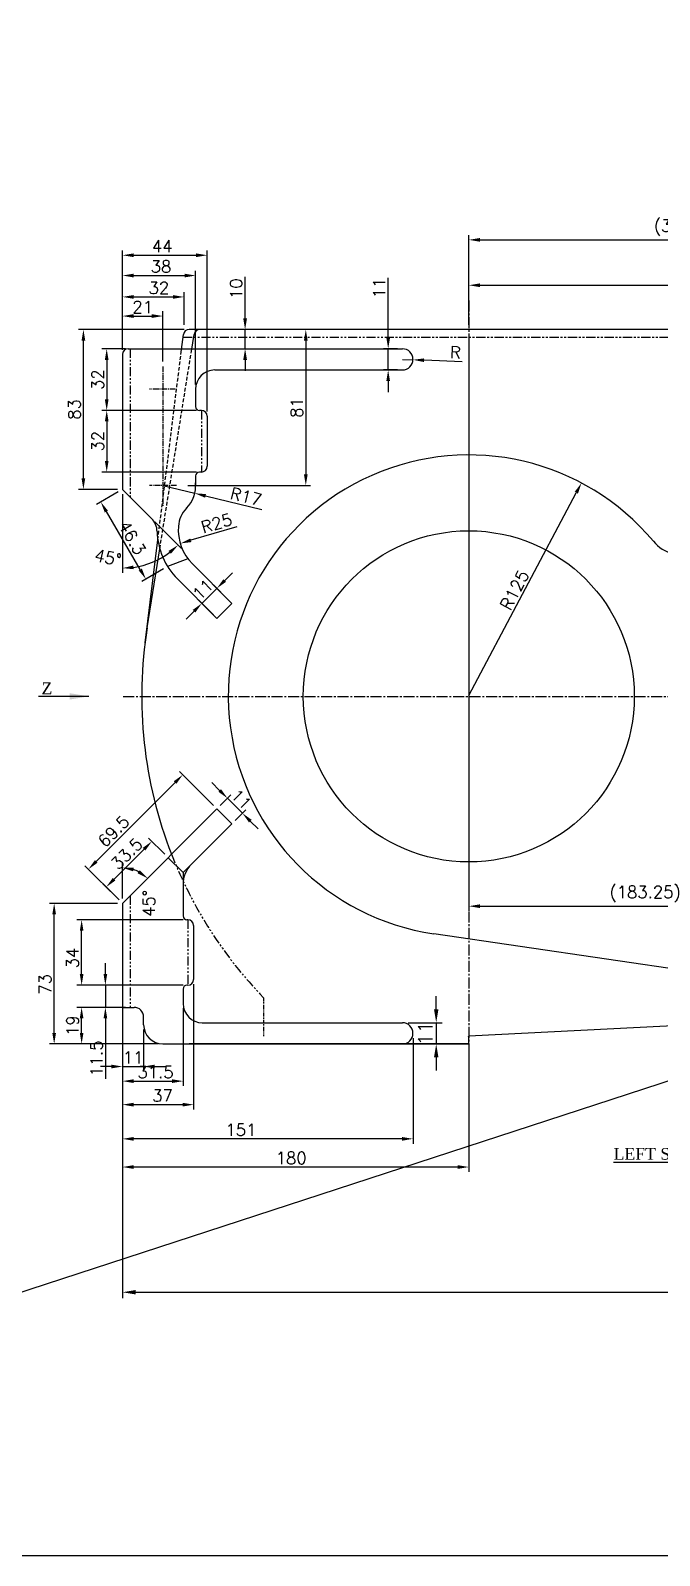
# Model space of a CAD drawing. Header units: millimetres. Extents: x -3508 to 12243, y -3609 to 4092.
# Drawn here: x 3091 to 3418, y 2347 to 3138 of the extents above; entities that cross this region are included whole.
import ezdxf

# ---------------------------------------------------------------- set-up
doc = ezdxf.new("R2010")
doc.units = ezdxf.units.MM
doc.header["$LTSCALE"] = 0.3
doc.header["$PDSIZE"] = -50
for name, pattern in [('CENTER2', [28.575, 19.05, -3.175, 3.175, -3.175]), ('HIDDEN', [9.525, 6.35, -3.175]), ('PHANTOM2', [31.75, 15.875, -3.175, 3.175, -3.175, 3.175, -3.175])]:
    doc.linetypes.add(name, pattern=pattern)
doc.layers.add('AM_5', color=3, linetype='Continuous', lineweight=25)
for name, color, linetype in [('center', 1, 'CENTER2'), ('CHAIN ...', 8, 'PHANTOM2'), ('h', 4, 'HIDDEN')]:
    doc.layers.add(name, color=color, linetype=linetype)
doc.styles.add('ROMANTIC', font='romantic.ttf')
doc.styles.add('rs', font='romans.shx')
doc.styles.get("Standard").update_dxf_attribs({"font": 'romans.shx', "width": 1.2})
doc.dimstyles.new('ISO-25', dxfattribs={"dimscale": 2.5, "dimtxt": 2.5, "dimasz": 2.5, "dimexe": 0.7, "dimexo": 0.625, "dimtad": 1, "dimdec": 3, "dimlfac": -1, "dimzin": 9, "dimdsep": 46, "dimtxsty": 'Standard', "dimcen": 2.5, "dimclrd": 1, "dimclre": 1, "dimclrt": 7, "dimazin": 0, "dimtfac": 0.65, "dimtdec": 3, "dimtmove": 0, "dimatfit": 3, "dimfxl": 0, "dimtolj": 1, "dimarcsym": 0})
doc.dimstyles.new('sarab', dxfattribs={"dimscale": 3, "dimtxt": 2.5, "dimasz": 2.3, "dimexe": 1, "dimexo": 1, "dimtad": 1, "dimdec": 3, "dimdsep": 46, "dimtxsty": 'rs', "dimcen": 0, "dimclrd": 1, "dimclre": 1, "dimclrt": 7, "dimadec": 3, "dimazin": 2, "dimtfac": 1, "dimtdec": 3, "dimtmove": 0, "dimatfit": 3, "dimfxl": 0, "dimarcsym": 0})
doc.dimstyles.new('sarab$0', dxfattribs={"dimscale": 3, "dimtxt": 2.5, "dimasz": 2.3, "dimexe": 1, "dimexo": 1, "dimtad": 1, "dimdec": 3, "dimdsep": 46, "dimtxsty": 'rs', "dimcen": 0, "dimclrd": 1, "dimclre": 1, "dimclrt": 7, "dimadec": 3, "dimazin": 2, "dimtfac": 1, "dimtdec": 3, "dimtmove": 0, "dimatfit": 3, "dimfxl": 0, "dimarcsym": 0})

# ---------------------------------------------------------------- blocks, each defined once
blk = doc.blocks.new('*D782')
at = {"color": 1, "lineweight": -2, "transparency": 16777216}
for p, q in [((3318.83, 2987.26), (3318.83, 3032.27)), ((3324.58, 3029.77), (3620.33, 3029.77)), ((3626.08, 2798.07), (3626.08, 3032.27))]:
    blk.add_line(p, q, dxfattribs=at)
at = {"color": 1, "transparency": 16777216}
for points in [[(3324.58, 3030.73), (3324.58, 3028.81), (3318.83, 3029.77)], [(3620.33, 3030.73), (3620.33, 3028.81), (3626.08, 3029.77)]]:
    blk.add_solid(points, dxfattribs=at)
at = {"layer": 'Defpoints', "color": 0, "transparency": 16777216}
for p in [(3626.08, 3029.77), (3318.83, 2984.76), (3626.08, 2795.57)]:
    blk.add_point(p, dxfattribs=at)
at = {"color": 7, "transparency": 16777216, "insert": (3433.49, 3036.1), "char_height": 6.25, "attachment_point": 5, "style": 'rs'}
blk.add_mtext('(307.25)', dxfattribs=at)
blk = doc.blocks.new('*D811')
at = {"color": 1, "lineweight": -2, "transparency": 16777216}
blk.add_line((3318.83, 2793.09), (3374.7, 2898.44), dxfattribs=at)
at = {"color": 1, "transparency": 16777216}
blk.add_solid([(3373.85, 2898.89), (3375.54, 2897.99), (3377.39, 2903.52)], dxfattribs=at)
at = {"layer": 'Defpoints', "color": 0, "transparency": 16777216}
for p in [(3377.39, 2903.52), (3318.83, 2793.09)]:
    blk.add_point(p, dxfattribs=at)
at = {"color": 7, "transparency": 16777216, "insert": (3342.62, 2847.96), "char_height": 6.25, "attachment_point": 5, "rotation": 62.06263, "style": 'rs'}
blk.add_mtext('R125', dxfattribs=at)
blk = doc.blocks.new('*D814')
at = {"color": 1, "lineweight": -2, "transparency": 16777216}
for p, q in [((3318.83, 2980.7), (3318.83, 2681.24)), ((3502.08, 2688.59), (3502.08, 2681.24)), ((3324.58, 2683.74), (3496.33, 2683.74))]:
    blk.add_line(p, q, dxfattribs=at)
at = {"color": 1, "transparency": 16777216}
for points in [[(3324.58, 2684.69), (3324.58, 2682.78), (3318.83, 2683.74)], [(3496.33, 2684.69), (3496.33, 2682.78), (3502.08, 2683.74)]]:
    blk.add_solid(points, dxfattribs=at)
at = {"layer": 'Defpoints', "color": 0, "transparency": 16777216}
for p in [(3318.83, 2983.2), (3502.08, 2691.09), (3502.08, 2683.74)]:
    blk.add_point(p, dxfattribs=at)
at = {"color": 7, "transparency": 16777216, "insert": (3410.45, 2690.06), "char_height": 6.25, "attachment_point": 5, "style": 'rs'}
blk.add_mtext('(183.25)', dxfattribs=at)
blk = doc.blocks.new('*D815')
at = {"color": 1, "lineweight": -2, "transparency": 16777216}
for p, q in [((3318.83, 2985.7), (3318.83, 3008.7)), ((3324.58, 3006.2), (3562.38, 3006.2)), ((3568.13, 2922.35), (3568.13, 3008.7))]:
    blk.add_line(p, q, dxfattribs=at)
at = {"color": 1, "transparency": 16777216}
for points in [[(3324.58, 3007.16), (3324.58, 3005.24), (3318.83, 3006.2)], [(3562.38, 3007.16), (3562.38, 3005.24), (3568.13, 3006.2)]]:
    blk.add_solid(points, dxfattribs=at)
at = {"layer": 'Defpoints', "color": 0, "transparency": 16777216}
for p in [(3568.13, 3006.2), (3318.83, 2983.2), (3568.13, 2919.85)]:
    blk.add_point(p, dxfattribs=at)
at = {"color": 7, "transparency": 16777216, "insert": (3445.78, 3012.52), "char_height": 6.25, "attachment_point": 5, "style": 'rs'}
blk.add_mtext('(249.3)', dxfattribs=at)
blk = doc.blocks.new('*D823')
at = {"color": 1, "lineweight": -2, "transparency": 16777216}
for p, q in [((3136.67, 2898.93), (3125.41, 2892.34)), ((3148.09, 2858.57), (3130.47, 2888.64)), ((3160.09, 2858.93), (3148.83, 2852.34))]:
    blk.add_line(p, q, dxfattribs=at)
at = {"color": 1, "transparency": 16777216}
for points in [[(3131.3, 2889.13), (3129.65, 2888.16), (3127.57, 2893.61)], [(3148.91, 2859.05), (3147.26, 2858.08), (3150.99, 2853.61)]]:
    blk.add_solid(points, dxfattribs=at)
at = {"layer": 'Defpoints', "color": 0, "transparency": 16777216}
for p in [(3138.83, 2900.2), (3127.57, 2893.61), (3162.25, 2860.2)]:
    blk.add_point(p, dxfattribs=at)
at = {"color": 7, "transparency": 16777216, "insert": (3143.88, 2875.02), "char_height": 6.25, "attachment_point": 5, "rotation": 300.35135, "style": 'rs'}
blk.add_mtext('46.3', dxfattribs=at)
blk = doc.blocks.new('*D825')
at = {"color": 1, "lineweight": -2, "transparency": 16777216}
for p, q in [((3160.78, 2710.69), (3152.32, 2719.14)), ((3134.44, 2697.72), (3150.03, 2713.31)), ((3137.06, 2686.97), (3128.6, 2695.42))]:
    blk.add_line(p, q, dxfattribs=at)
at = {"color": 1, "transparency": 16777216}
for points in [[(3149.35, 2713.99), (3150.7, 2712.63), (3154.09, 2717.38)], [(3133.76, 2698.4), (3135.11, 2697.04), (3130.37, 2693.65)]]:
    blk.add_solid(points, dxfattribs=at)
at = {"layer": 'Defpoints', "color": 0, "transparency": 16777216}
for p in [(3154.09, 2717.38), (3162.55, 2708.92), (3138.83, 2685.2)]:
    blk.add_point(p, dxfattribs=at)
at = {"color": 7, "transparency": 16777216, "insert": (3141.01, 2710.93), "char_height": 6.25, "attachment_point": 5, "rotation": 45, "style": 'rs'}
blk.add_mtext('33.5', dxfattribs=at)
blk = doc.blocks.new('*D826')
at = {"color": 1, "lineweight": -2, "transparency": 16777216}
for p, q in [((3186.15, 2736.05), (3168.44, 2753.76)), ((3166.14, 2747.93), (3125.19, 2706.97)), ((3137.06, 2686.97), (3119.35, 2704.67))]:
    blk.add_line(p, q, dxfattribs=at)
at = {"color": 1, "transparency": 16777216}
for points in [[(3165.47, 2748.6), (3166.82, 2747.25), (3170.21, 2751.99)], [(3124.51, 2707.65), (3125.86, 2706.29), (3121.12, 2702.9)]]:
    blk.add_solid(points, dxfattribs=at)
at = {"layer": 'Defpoints', "color": 0, "transparency": 16777216}
for p in [(3187.92, 2734.29), (3121.12, 2702.9), (3138.83, 2685.2)]:
    blk.add_point(p, dxfattribs=at)
at = {"color": 7, "transparency": 16777216, "insert": (3134.21, 2722.63), "char_height": 6.25, "attachment_point": 5, "rotation": 45, "style": 'rs'}
blk.add_mtext('69.5', dxfattribs=at)
blk = doc.blocks.new('*D827')
at = {"color": 1, "lineweight": -2, "transparency": 16777216}
for p, q in [((3159.88, 2902.2), (3176.39, 2898.17)), ((3181.98, 2896.8), (3211.19, 2889.67))]:
    blk.add_line(p, q, dxfattribs=at)
at = {"color": 1, "transparency": 16777216}
blk.add_solid([(3182.21, 2897.73), (3181.75, 2895.87), (3176.39, 2898.17)], dxfattribs=at)
at = {"layer": 'Defpoints', "color": 0, "transparency": 16777216}
for p in [(3159.88, 2902.2), (3176.39, 2898.17)]:
    blk.add_point(p, dxfattribs=at)
at = {"color": 7, "transparency": 16777216, "insert": (3202.98, 2896.5), "char_height": 6.25, "attachment_point": 5, "rotation": 346.27658, "style": 'rs'}
blk.add_mtext('R17', dxfattribs=at)
blk = doc.blocks.new('*D439')
at = {"color": 1, "lineweight": -2, "transparency": 16777216}
for p, q in [((3202.57, 2988.95), (3202.57, 3010.58)), ((3202.57, 2973.2), (3202.57, 2983.2)), ((3180.4, 2973.2), (3205.07, 2973.2)), ((3202.57, 2967.45), (3202.57, 2961.7))]:
    blk.add_line(p, q, dxfattribs=at)
at = {"color": 1, "transparency": 16777216}
for points in [[(3201.61, 2988.95), (3203.53, 2988.95), (3202.57, 2983.2)], [(3201.61, 2967.45), (3203.53, 2967.45), (3202.57, 2973.2)]]:
    blk.add_solid(points, dxfattribs=at)
at = {"layer": 'Defpoints', "color": 0, "transparency": 16777216}
for p in [(3202.57, 2983.2), (3177.9, 2973.2), (3202.57, 2973.2)]:
    blk.add_point(p, dxfattribs=at)
at = {"color": 7, "transparency": 16777216, "insert": (3197.88, 3004.41), "char_height": 6.25, "attachment_point": 5, "rotation": 90, "style": 'rs'}
blk.add_mtext('10', dxfattribs=at)
blk = doc.blocks.new('*D828')
at = {"color": 1, "lineweight": -2, "transparency": 16777216}
for p, q in [((3140.33, 2973.2), (3128.14, 2973.2)), ((3130.64, 2967.45), (3130.64, 2946.95)), ((3177.33, 2941.2), (3128.14, 2941.2))]:
    blk.add_line(p, q, dxfattribs=at)
at = {"color": 1, "transparency": 16777216}
for points in [[(3129.68, 2967.45), (3131.6, 2967.45), (3130.64, 2973.2)], [(3129.68, 2946.95), (3131.6, 2946.95), (3130.64, 2941.2)]]:
    blk.add_solid(points, dxfattribs=at)
at = {"layer": 'Defpoints', "color": 0, "transparency": 16777216}
for p in [(3142.83, 2973.2), (3130.64, 2941.2), (3179.83, 2941.2)]:
    blk.add_point(p, dxfattribs=at)
at = {"color": 7, "transparency": 16777216, "insert": (3125.95, 2957.2), "char_height": 6.25, "attachment_point": 5, "rotation": 90, "style": 'rs'}
blk.add_mtext('32', dxfattribs=at)
blk = doc.blocks.new('*D829')
at = {"color": 1, "lineweight": -2, "transparency": 16777216}
for p, q in [((3170.98, 2983.2), (3116.03, 2983.2)), ((3118.53, 2905.95), (3118.53, 2977.45)), ((3136.33, 2900.2), (3116.03, 2900.2))]:
    blk.add_line(p, q, dxfattribs=at)
at = {"color": 1, "transparency": 16777216}
for points in [[(3117.57, 2977.45), (3119.49, 2977.45), (3118.53, 2983.2)], [(3117.57, 2905.95), (3119.49, 2905.95), (3118.53, 2900.2)]]:
    blk.add_solid(points, dxfattribs=at)
at = {"layer": 'Defpoints', "color": 0, "transparency": 16777216}
for p in [(3118.53, 2983.2), (3173.48, 2983.2), (3138.83, 2900.2)]:
    blk.add_point(p, dxfattribs=at)
at = {"color": 7, "transparency": 16777216, "insert": (3113.85, 2941.7), "char_height": 6.25, "attachment_point": 5, "rotation": 90, "style": 'rs'}
blk.add_mtext('83', dxfattribs=at)
blk = doc.blocks.new('*D830')
at = {"color": 1, "lineweight": -2, "transparency": 16777216}
for p, q in [((3177.33, 2941.2), (3128.14, 2941.2)), ((3130.64, 2935.45), (3130.64, 2914.95)), ((3177.33, 2909.2), (3128.14, 2909.2))]:
    blk.add_line(p, q, dxfattribs=at)
at = {"color": 1, "transparency": 16777216}
for points in [[(3129.68, 2935.45), (3131.6, 2935.45), (3130.64, 2941.2)], [(3129.68, 2914.95), (3131.6, 2914.95), (3130.64, 2909.2)]]:
    blk.add_solid(points, dxfattribs=at)
at = {"layer": 'Defpoints', "color": 0, "transparency": 16777216}
for p in [(3179.83, 2941.2), (3130.64, 2909.2), (3179.83, 2909.2)]:
    blk.add_point(p, dxfattribs=at)
at = {"color": 7, "transparency": 16777216, "insert": (3125.95, 2925.2), "char_height": 6.25, "attachment_point": 5, "rotation": 90, "style": 'rs'}
blk.add_mtext('32', dxfattribs=at)
blk = doc.blocks.new('*D831')
at = {"color": 1, "lineweight": -2, "transparency": 16777216}
for p, q in [((3129.95, 2648.45), (3129.95, 2654.2)), ((3170.33, 2642.7), (3127.45, 2642.7)), ((3129.95, 2642.7), (3129.95, 2631.2)), ((3140.33, 2631.2), (3127.45, 2631.2)), ((3129.95, 2625.45), (3129.95, 2593.99))]:
    blk.add_line(p, q, dxfattribs=at)
at = {"color": 1, "transparency": 16777216}
for points in [[(3129, 2648.45), (3130.91, 2648.45), (3129.95, 2642.7)], [(3129, 2625.45), (3130.91, 2625.45), (3129.95, 2631.2)]]:
    blk.add_solid(points, dxfattribs=at)
at = {"layer": 'Defpoints', "color": 0, "transparency": 16777216}
for p in [(3129.95, 2642.7), (3172.83, 2642.7), (3142.83, 2631.2)]:
    blk.add_point(p, dxfattribs=at)
at = {"color": 7, "transparency": 16777216, "insert": (3125.27, 2604.63), "char_height": 6.25, "attachment_point": 5, "rotation": 90, "style": 'rs'}
blk.add_mtext('11.5', dxfattribs=at)
blk = doc.blocks.new('*D832')
at = {"color": 1, "lineweight": -2, "transparency": 16777216}
for p, q in [((3140.33, 2631.2), (3115.11, 2631.2)), ((3117.61, 2617.95), (3117.61, 2625.45)), ((3157.33, 2612.2), (3115.11, 2612.2))]:
    blk.add_line(p, q, dxfattribs=at)
at = {"color": 1, "transparency": 16777216}
for points in [[(3116.65, 2625.45), (3118.57, 2625.45), (3117.61, 2631.2)], [(3116.65, 2617.95), (3118.57, 2617.95), (3117.61, 2612.2)]]:
    blk.add_solid(points, dxfattribs=at)
at = {"layer": 'Defpoints', "color": 0, "transparency": 16777216}
for p in [(3117.61, 2631.2), (3142.83, 2631.2), (3159.83, 2612.2)]:
    blk.add_point(p, dxfattribs=at)
at = {"color": 7, "transparency": 16777216, "insert": (3112.92, 2621.7), "char_height": 6.25, "attachment_point": 5, "rotation": 90, "style": 'rs'}
blk.add_mtext('19', dxfattribs=at)
blk = doc.blocks.new('*D833')
at = {"color": 1, "lineweight": -2, "transparency": 16777216}
for p, q in [((3170.33, 2676.7), (3115.11, 2676.7)), ((3117.61, 2648.45), (3117.61, 2670.95)), ((3170.33, 2642.7), (3115.11, 2642.7))]:
    blk.add_line(p, q, dxfattribs=at)
at = {"color": 1, "transparency": 16777216}
for points in [[(3116.65, 2670.95), (3118.57, 2670.95), (3117.61, 2676.7)], [(3116.65, 2648.45), (3118.57, 2648.45), (3117.61, 2642.7)]]:
    blk.add_solid(points, dxfattribs=at)
at = {"layer": 'Defpoints', "color": 0, "transparency": 16777216}
for p in [(3117.61, 2676.7), (3172.83, 2676.7), (3172.83, 2642.7)]:
    blk.add_point(p, dxfattribs=at)
at = {"color": 7, "transparency": 16777216, "insert": (3112.92, 2656.83), "char_height": 6.25, "attachment_point": 5, "rotation": 90, "style": 'rs'}
blk.add_mtext('34', dxfattribs=at)
blk = doc.blocks.new('*D834')
at = {"color": 1, "lineweight": -2, "transparency": 16777216}
for p, q in [((3138.83, 2624.7), (3138.83, 2560.4)), ((3289.83, 2615.2), (3289.83, 2560.4)), ((3284.08, 2562.9), (3144.58, 2562.9))]:
    blk.add_line(p, q, dxfattribs=at)
at = {"color": 1, "transparency": 16777216}
for points in [[(3144.58, 2563.86), (3144.58, 2561.94), (3138.83, 2562.9)], [(3284.08, 2563.86), (3284.08, 2561.94), (3289.83, 2562.9)]]:
    blk.add_solid(points, dxfattribs=at)
at = {"layer": 'Defpoints', "color": 0, "transparency": 16777216}
for p in [(3138.83, 2627.2), (3289.83, 2617.7), (3138.83, 2562.9)]:
    blk.add_point(p, dxfattribs=at)
at = {"color": 7, "transparency": 16777216, "insert": (3200.39, 2567.59), "char_height": 6.25, "attachment_point": 5, "style": 'rs'}
blk.add_mtext('151', dxfattribs=at)
blk = doc.blocks.new('*D835')
at = {"color": 1, "lineweight": -2, "transparency": 16777216}
for p, q in [((3136.33, 2685.2), (3100.83, 2685.2)), ((3103.33, 2617.95), (3103.33, 2679.45)), ((3157.33, 2612.2), (3100.83, 2612.2))]:
    blk.add_line(p, q, dxfattribs=at)
at = {"color": 1, "transparency": 16777216}
for points in [[(3102.37, 2679.45), (3104.29, 2679.45), (3103.33, 2685.2)], [(3102.37, 2617.95), (3104.29, 2617.95), (3103.33, 2612.2)]]:
    blk.add_solid(points, dxfattribs=at)
at = {"layer": 'Defpoints', "color": 0, "transparency": 16777216}
for p in [(3103.33, 2685.2), (3138.83, 2685.2), (3159.83, 2612.2)]:
    blk.add_point(p, dxfattribs=at)
at = {"color": 7, "transparency": 16777216, "insert": (3098.65, 2643.18), "char_height": 6.25, "attachment_point": 5, "rotation": 90, "style": 'rs'}
blk.add_mtext('73', dxfattribs=at)
blk = doc.blocks.new('*D836')
at = {"color": 1, "lineweight": -2, "transparency": 16777216}
for p, q in [((3170.33, 2630.7), (3170.33, 2590.37)), ((3138.83, 2628.7), (3138.83, 2590.37)), ((3144.58, 2592.87), (3164.58, 2592.87))]:
    blk.add_line(p, q, dxfattribs=at)
at = {"color": 1, "transparency": 16777216}
for points in [[(3144.58, 2593.83), (3144.58, 2591.91), (3138.83, 2592.87)], [(3164.58, 2593.83), (3164.58, 2591.91), (3170.33, 2592.87)]]:
    blk.add_solid(points, dxfattribs=at)
at = {"layer": 'Defpoints', "color": 0, "transparency": 16777216}
for p in [(3138.83, 2631.2), (3170.33, 2633.2), (3170.33, 2592.87)]:
    blk.add_point(p, dxfattribs=at)
at = {"color": 7, "transparency": 16777216, "insert": (3156.04, 2597.56), "char_height": 6.25, "attachment_point": 5, "style": 'rs'}
blk.add_mtext('31.5', dxfattribs=at)
blk = doc.blocks.new('*D440')
at = {"color": 1, "lineweight": -2, "transparency": 16777216}
for p, q in [((3175.83, 2643.2), (3175.83, 2578.16)), ((3138.83, 2628.7), (3138.83, 2578.16)), ((3144.58, 2580.66), (3170.08, 2580.66))]:
    blk.add_line(p, q, dxfattribs=at)
at = {"color": 1, "transparency": 16777216}
for points in [[(3144.58, 2581.62), (3144.58, 2579.7), (3138.83, 2580.66)], [(3170.08, 2581.62), (3170.08, 2579.7), (3175.83, 2580.66)]]:
    blk.add_solid(points, dxfattribs=at)
at = {"layer": 'Defpoints', "color": 0, "transparency": 16777216}
for p in [(3175.83, 2645.7), (3138.83, 2631.2), (3175.83, 2580.66)]:
    blk.add_point(p, dxfattribs=at)
at = {"color": 7, "transparency": 16777216, "insert": (3159.63, 2585.35), "char_height": 6.25, "attachment_point": 5, "style": 'rs'}
blk.add_mtext('37', dxfattribs=at)
blk = doc.blocks.new('*D441')
at = {"color": 1, "lineweight": -2, "transparency": 16777216}
for p, q in [((3138.83, 2975.7), (3138.83, 3002.63)), ((3170.83, 2985.7), (3170.83, 3002.63)), ((3144.58, 3000.13), (3165.08, 3000.13))]:
    blk.add_line(p, q, dxfattribs=at)
at = {"color": 1, "transparency": 16777216}
for points in [[(3144.58, 3001.09), (3144.58, 2999.18), (3138.83, 3000.13)], [(3165.08, 3001.09), (3165.08, 2999.18), (3170.83, 3000.13)]]:
    blk.add_solid(points, dxfattribs=at)
at = {"layer": 'Defpoints', "color": 0, "transparency": 16777216}
for p in [(3170.83, 3000.13), (3170.83, 2983.2), (3138.83, 2973.2)]:
    blk.add_point(p, dxfattribs=at)
at = {"color": 7, "transparency": 16777216, "insert": (3157.77, 3004.82), "char_height": 6.25, "attachment_point": 5, "style": 'rs'}
blk.add_mtext('32', dxfattribs=at)
blk = doc.blocks.new('*D837')
at = {"color": 1, "lineweight": -2, "transparency": 16777216}
for p, q in [((3301.9, 2630.1), (3301.9, 2637)), ((3287.33, 2623.2), (3304.9, 2623.2)), ((3301.9, 2623.2), (3301.9, 2612.2)), ((3287.33, 2612.2), (3304.9, 2612.2)), ((3301.9, 2605.3), (3301.9, 2598.4))]:
    blk.add_line(p, q, dxfattribs=at)
at = {"color": 1, "transparency": 16777216}
for points in [[(3300.75, 2630.1), (3303.05, 2630.1), (3301.9, 2623.2)], [(3300.75, 2605.3), (3303.05, 2605.3), (3301.9, 2612.2)]]:
    blk.add_solid(points, dxfattribs=at)
at = {"layer": 'Defpoints', "color": 0, "transparency": 16777216}
for p in [(3284.33, 2623.2), (3284.33, 2612.2), (3301.9, 2612.2)]:
    blk.add_point(p, dxfattribs=at)
at = {"color": 7, "transparency": 16777216, "insert": (3296.27, 2617.7), "char_height": 7.5, "attachment_point": 5, "rotation": 90, "style": 'rs'}
blk.add_mtext('11', dxfattribs=at)
blk = doc.blocks.new('*D838')
at = {"color": 1, "lineweight": -2, "transparency": 16777216}
for p, q in [((3276.93, 2978.95), (3276.93, 3010.13)), ((3281.83, 2973.2), (3274.43, 2973.2)), ((3276.93, 2962.2), (3276.93, 2973.2)), ((3281.83, 2962.2), (3274.43, 2962.2)), ((3276.93, 2956.45), (3276.93, 2950.7))]:
    blk.add_line(p, q, dxfattribs=at)
at = {"color": 1, "transparency": 16777216}
for points in [[(3275.97, 2978.95), (3277.89, 2978.95), (3276.93, 2973.2)], [(3275.97, 2956.45), (3277.89, 2956.45), (3276.93, 2962.2)]]:
    blk.add_solid(points, dxfattribs=at)
at = {"layer": 'Defpoints', "color": 0, "transparency": 16777216}
for p in [(3284.33, 2973.2), (3276.93, 2962.2), (3284.33, 2962.2)]:
    blk.add_point(p, dxfattribs=at)
at = {"color": 7, "transparency": 16777216, "insert": (3272.24, 3004.84), "char_height": 6.25, "attachment_point": 5, "rotation": 90, "style": 'rs'}
blk.add_mtext('11', dxfattribs=at)
blk = doc.blocks.new('*D839')
at = {"color": 1, "lineweight": -2, "transparency": 16777216}
for p, q in [((3138.83, 2975.7), (3138.83, 3013.74)), ((3144.58, 3011.24), (3171.08, 3011.24)), ((3176.83, 2954.7), (3176.83, 3013.74))]:
    blk.add_line(p, q, dxfattribs=at)
at = {"color": 1, "transparency": 16777216}
for points in [[(3144.58, 3012.19), (3144.58, 3010.28), (3138.83, 3011.24)], [(3171.08, 3012.19), (3171.08, 3010.28), (3176.83, 3011.24)]]:
    blk.add_solid(points, dxfattribs=at)
at = {"layer": 'Defpoints', "color": 0, "transparency": 16777216}
for p in [(3176.83, 3011.24), (3138.83, 2973.2), (3176.83, 2952.2)]:
    blk.add_point(p, dxfattribs=at)
at = {"color": 7, "transparency": 16777216, "insert": (3158.89, 3015.92), "char_height": 6.25, "attachment_point": 5, "style": 'rs'}
blk.add_mtext('38', dxfattribs=at)
blk = doc.blocks.new('*D442')
at = {"color": 1, "lineweight": -2, "transparency": 16777216}
for p, q in [((3138.83, 2975.7), (3138.83, 3024.28)), ((3144.58, 3021.78), (3177.08, 3021.78)), ((3182.83, 2940.7), (3182.83, 3024.28))]:
    blk.add_line(p, q, dxfattribs=at)
at = {"color": 1, "transparency": 16777216}
for points in [[(3144.58, 3022.74), (3144.58, 3020.82), (3138.83, 3021.78)], [(3177.08, 3022.74), (3177.08, 3020.82), (3182.83, 3021.78)]]:
    blk.add_solid(points, dxfattribs=at)
at = {"layer": 'Defpoints', "color": 0, "transparency": 16777216}
for p in [(3182.83, 3021.78), (3138.83, 2973.2), (3182.83, 2938.2)]:
    blk.add_point(p, dxfattribs=at)
at = {"color": 7, "transparency": 16777216, "insert": (3159.45, 3026.47), "char_height": 6.25, "attachment_point": 5, "style": 'rs'}
blk.add_mtext('44', dxfattribs=at)
blk = doc.blocks.new('*D503')
at = {"color": 1, "lineweight": -2, "transparency": 16777216}
for p, q in [((3138.83, 2628.7), (3138.83, 2545.77)), ((3318.83, 2609.7), (3318.83, 2545.77)), ((3313.08, 2548.27), (3144.58, 2548.27))]:
    blk.add_line(p, q, dxfattribs=at)
at = {"color": 1, "transparency": 16777216}
for points in [[(3144.58, 2549.23), (3144.58, 2547.32), (3138.83, 2548.27)], [(3313.08, 2549.23), (3313.08, 2547.32), (3318.83, 2548.27)]]:
    blk.add_solid(points, dxfattribs=at)
at = {"layer": 'Defpoints', "color": 0, "transparency": 16777216}
for p in [(3138.83, 2631.2), (3318.83, 2612.2), (3138.83, 2548.27)]:
    blk.add_point(p, dxfattribs=at)
at = {"color": 7, "transparency": 16777216, "insert": (3226.53, 2552.96), "char_height": 6.25, "attachment_point": 5, "style": 'rs'}
blk.add_mtext('180', dxfattribs=at)
blk = doc.blocks.new('*D607')
at = {"color": 1, "lineweight": -2, "transparency": 16777216}
for p, q in [((3284.33, 2967.7), (3289.82, 2967.49)), ((3315.34, 2966.5), (3295.57, 2967.26))]:
    blk.add_line(p, q, dxfattribs=at)
at = {"color": 1, "transparency": 16777216}
blk.add_solid([(3295.61, 2968.22), (3295.53, 2966.31), (3289.82, 2967.49)], dxfattribs=at)
at = {"layer": 'Defpoints', "color": 0, "transparency": 16777216}
for p in [(3284.33, 2967.7), (3289.82, 2967.49)]:
    blk.add_point(p, dxfattribs=at)
at = {"color": 7, "transparency": 16777216, "insert": (3311.88, 2971.32), "char_height": 6.25, "attachment_point": 5, "rotation": 357.78167, "style": 'rs'}
blk.add_mtext('R', dxfattribs=at)
blk = doc.blocks.new('*D608')
at = {"color": 1, "lineweight": -2, "transparency": 16777216}
for p, q in [((3138.83, 2628.7), (3138.83, 2597.96)), ((3149.83, 2619.7), (3149.83, 2597.96)), ((3133.08, 2600.46), (3127.33, 2600.46)), ((3138.83, 2600.46), (3149.83, 2600.46)), ((3155.58, 2600.46), (3161.33, 2600.46))]:
    blk.add_line(p, q, dxfattribs=at)
at = {"color": 1, "transparency": 16777216}
for points in [[(3133.08, 2601.42), (3133.08, 2599.5), (3138.83, 2600.46)], [(3155.58, 2601.42), (3155.58, 2599.5), (3149.83, 2600.46)]]:
    blk.add_solid(points, dxfattribs=at)
at = {"layer": 'Defpoints', "color": 0, "transparency": 16777216}
for p in [(3138.83, 2631.2), (3149.83, 2622.2), (3149.83, 2600.46)]:
    blk.add_point(p, dxfattribs=at)
at = {"color": 7, "transparency": 16777216, "insert": (3144.33, 2605.15), "char_height": 6.25, "attachment_point": 5, "style": 'rs'}
blk.add_mtext('11', dxfattribs=at)
blk = doc.blocks.new('*D609')
at = {"color": 1, "lineweight": -2, "transparency": 16777216}
blk.add_line((3138.83, 2687.7), (3138.83, 2706.16), dxfattribs=at)
blk.add_arc((3138.83, 2685.2), 18.46, 62.91581, 72.08419, dxfattribs=at)
at = {"color": 1, "transparency": 16777216}
for points in [[(3144.36, 2701.82), (3144.66, 2703.71), (3138.83, 2703.66)], [(3147.8, 2702.41), (3146.67, 2700.86), (3151.88, 2698.25)]]:
    blk.add_solid(points, dxfattribs=at)
at = {"layer": 'Defpoints', "color": 0, "transparency": 16777216}
for p in [(3187.92, 2734.29), (3143.61, 2703.03), (3138.83, 2685.2), (3138.83, 2685.2), (3138.83, 2631.2)]:
    blk.add_point(p, dxfattribs=at)
at = {"color": 7, "transparency": 16777216, "insert": (3152.6, 2685.19), "char_height": 6.25, "attachment_point": 5, "rotation": 89.98521, "style": 'rs'}
blk.add_mtext('45°', dxfattribs=at)
blk = doc.blocks.new('*D610')
at = {"color": 1, "lineweight": -2, "transparency": 16777216}
for p, q in [((3189.34, 2743.85), (3185.28, 2747.91)), ((3189.68, 2736.05), (3195.18, 2741.55)), ((3201.19, 2732), (3193.41, 2739.78)), ((3197.46, 2728.28), (3202.96, 2733.77)), ((3205.25, 2727.94), (3209.32, 2723.87))]:
    blk.add_line(p, q, dxfattribs=at)
at = {"color": 1, "transparency": 16777216}
for points in [[(3190.02, 2744.52), (3188.67, 2743.17), (3193.41, 2739.78)], [(3205.93, 2728.61), (3204.58, 2727.26), (3201.19, 2732)]]:
    blk.add_solid(points, dxfattribs=at)
at = {"layer": 'Defpoints', "color": 0, "transparency": 16777216}
for p in [(3187.92, 2734.29), (3193.41, 2739.78), (3195.69, 2726.51)]:
    blk.add_point(p, dxfattribs=at)
at = {"color": 7, "transparency": 16777216, "insert": (3200.61, 2739.21), "char_height": 6.25, "attachment_point": 5, "rotation": 315, "style": 'rs'}
blk.add_mtext('11', dxfattribs=at)
blk = doc.blocks.new('*D611')
at = {"color": 1, "lineweight": -2, "transparency": 16777216}
for p, q in [((3138.83, 2897.7), (3138.83, 2856.79)), ((3155.68, 2883.34), (3169.52, 2869.5))]:
    blk.add_line(p, q, dxfattribs=at)
blk.add_arc((3138.83, 2900.2), 40.91, 278.05972, 306.94028, dxfattribs=at)
at = {"color": 1, "transparency": 16777216}
for points in [[(3162.79, 2868.22), (3164.04, 2866.78), (3167.76, 2871.27)], [(3144.63, 2858.74), (3144.5, 2860.65), (3138.83, 2859.29)]]:
    blk.add_solid(points, dxfattribs=at)
at = {"layer": 'Defpoints', "color": 0, "transparency": 16777216}
for p in [(3138.83, 2970.2), (3138.83, 2900.2), (3138.83, 2900.2), (3153.91, 2885.11), (3159.28, 2864.77)]:
    blk.add_point(p, dxfattribs=at)
at = {"color": 7, "transparency": 16777216, "insert": (3131.3, 2864.77), "char_height": 6.25, "attachment_point": 5, "rotation": 348.00067, "style": 'rs'}
blk.add_mtext('45°', dxfattribs=at)
blk = doc.blocks.new('*D612')
at = {"color": 1, "lineweight": -2, "transparency": 16777216}
for p, q in [((3191.95, 2852.85), (3196.02, 2856.92)), ((3187.89, 2848.78), (3180.11, 2841.01)), ((3193.93, 2842.74), (3186.12, 2850.55)), ((3176.04, 2836.94), (3171.98, 2832.87)), ((3186.15, 2834.97), (3178.34, 2842.77))]:
    blk.add_line(p, q, dxfattribs=at)
at = {"color": 1, "transparency": 16777216}
for points in [[(3191.27, 2853.53), (3192.63, 2852.17), (3187.89, 2848.78)], [(3175.36, 2837.62), (3176.72, 2836.26), (3180.11, 2841.01)]]:
    blk.add_solid(points, dxfattribs=at)
at = {"layer": 'Defpoints', "color": 0, "transparency": 16777216}
for p in [(3180.11, 2841.01), (3195.69, 2840.98), (3187.92, 2833.2)]:
    blk.add_point(p, dxfattribs=at)
at = {"color": 7, "transparency": 16777216, "insert": (3180.68, 2848.21), "char_height": 6.25, "attachment_point": 5, "rotation": 45, "style": 'rs'}
blk.add_mtext('11', dxfattribs=at)
blk = doc.blocks.new('*D613')
at = {"color": 1, "lineweight": -2, "transparency": 16777216}
blk.add_line((3198.29, 2880.81), (3174.37, 2873.73), dxfattribs=at)
at = {"color": 1, "transparency": 16777216}
blk.add_solid([(3174.1, 2874.65), (3174.64, 2872.82), (3168.86, 2872.1)], dxfattribs=at)
at = {"layer": 'Defpoints', "color": 0, "transparency": 16777216}
for p in [(3192.83, 2879.2), (3168.86, 2872.1)]:
    blk.add_point(p, dxfattribs=at)
at = {"color": 7, "transparency": 16777216, "insert": (3187.76, 2882.59), "char_height": 6.25, "attachment_point": 5, "rotation": 16.48817, "style": 'rs'}
blk.add_mtext('R25', dxfattribs=at)
blk = doc.blocks.new('*D406')
at = {"color": 1, "lineweight": -2, "transparency": 16777216}
for p, q in [((3274.43, 2983.2), (3231.61, 2983.2)), ((3234.11, 2977.45), (3234.11, 2907.95)), ((3172.83, 2902.2), (3236.61, 2902.2))]:
    blk.add_line(p, q, dxfattribs=at)
at = {"color": 1, "transparency": 16777216}
for points in [[(3233.15, 2977.45), (3235.07, 2977.45), (3234.11, 2983.2)], [(3233.15, 2907.95), (3235.07, 2907.95), (3234.11, 2902.2)]]:
    blk.add_solid(points, dxfattribs=at)
at = {"layer": 'Defpoints', "color": 0, "transparency": 16777216}
for p in [(3276.93, 2983.2), (3170.33, 2902.2), (3234.11, 2902.2)]:
    blk.add_point(p, dxfattribs=at)
at = {"color": 7, "transparency": 16777216, "insert": (3229.42, 2942.7), "char_height": 6.25, "attachment_point": 5, "rotation": 90, "style": 'rs'}
blk.add_mtext('81', dxfattribs=at)
blk = doc.blocks.new('*D617')
at = {"color": 1, "lineweight": -2, "transparency": 16777216}
for p, q in [((3138.83, 2972.7), (3138.83, 2992.7)), ((3144.58, 2990.2), (3154.08, 2990.2)), ((3159.83, 2966.58), (3159.83, 2992.7))]:
    blk.add_line(p, q, dxfattribs=at)
at = {"color": 1, "transparency": 16777216}
for points in [[(3144.58, 2991.16), (3144.58, 2989.24), (3138.83, 2990.2)], [(3154.08, 2991.16), (3154.08, 2989.24), (3159.83, 2990.2)]]:
    blk.add_solid(points, dxfattribs=at)
at = {"layer": 'Defpoints', "color": 0, "transparency": 16777216}
for p in [(3159.83, 2990.2), (3138.83, 2970.2), (3159.83, 2964.08)]:
    blk.add_point(p, dxfattribs=at)
at = {"color": 7, "transparency": 16777216, "insert": (3149.33, 2994.89), "char_height": 6.25, "attachment_point": 5, "style": 'rs'}
blk.add_mtext('21', dxfattribs=at)
blk = doc.blocks.new('*D843')
at = {"layer": 'AM_5', "color": 1, "lineweight": -2, "transparency": 16777216}
for p, q in [((3740, 2682.7), (3740, 2480.25)), ((3138.83, 2655.2), (3138.83, 2480.25)), ((3145.73, 2483.25), (3733.1, 2483.25))]:
    blk.add_line(p, q, dxfattribs=at)
at = {"layer": 'AM_5', "color": 1, "transparency": 16777216}
for points in [[(3145.73, 2484.4), (3145.73, 2482.1), (3138.83, 2483.25)], [(3733.1, 2484.4), (3733.1, 2482.1), (3740, 2483.25)]]:
    blk.add_solid(points, dxfattribs=at)
at = {"layer": 'Defpoints', "color": 0, "transparency": 16777216}
for p in [(3740, 2685.7), (3138.83, 2658.2), (3740, 2483.25)]:
    blk.add_point(p, dxfattribs=at)
at = {"layer": 'AM_5', "color": 7, "transparency": 16777216, "insert": (3439.41, 2488.88), "char_height": 7.5, "attachment_point": 5, "style": 'rs'}
blk.add_mtext('601.17', dxfattribs=at)

msp = doc.modelspace()

# ---------------------------------------------------------------- hatches: boundary and pattern name
for points in [[(3318.7578, 2616.2699, 0.20262675), (3318.7275, 2616.1982, 0.19551224), (3318.7559, 2616.1284, -0.00059524), (3318.8275, 2616.1982)], [(3318.7559, 2616.1284, 0.67292307), (3318.9275, 2616.1982, 0.19489432), (3318.8993, 2616.2678, 0.00119048)], [(3318.8993, 2616.2678, 0.41456229), (3318.7578, 2616.2699), (3318.8275, 2616.1982, -0.00059524)]]:
    msp.add_hatch(color=256).paths.add_polyline_path(points)

# ---------------------------------------------------------------- linework, layer by layer
for p, q in [((2666.3122, 2346.5266), (8019.6586, 4091.8082)), ((3169.206, 2970.1982), (3170.4983, 2980.5691)), ((3729.7944, 2983.1982), (3173.4753, 2983.1982)), ((3174.6785, 2972.0232), (3176.0636, 2980.6726)), ((3138.8275, 2970.1982), (3138.8275, 2900.1982)), ((3141.8275, 2973.1982), (3284.3275, 2973.1982)), ((3186.8275, 2962.1982), (3284.3275, 2962.1982)), ((3176.8275, 2952.1982), (3176.8275, 2943.1982)), ((3179.8275, 2941.1982), (3178.8275, 2941.1982)), ((3182.8275, 2938.1982), (3182.8275, 2912.1982)), ((3176.8275, 2907.1982), (3176.8275, 2902.1982)), ((3179.8275, 2909.1982), (3178.8275, 2909.1982)), ((3138.8275, 2900.1982), (3153.9131, 2885.1126)), ((3150.5547, 2820.5201), (3157.2124, 2873.9483)), ((3151.6587, 2828.2767), (3158.2235, 2869.2703)), ((3172.8275, 2864.1982), (3162.2497, 2860.1982)), ((3175.1498, 2861.5205), (3195.694, 2840.9763)), ((3167.3717, 2853.7423), (3187.9158, 2833.1982)), ((3187.9158, 2833.1982), (3195.694, 2840.9763)), ((3138.8275, 2685.1982), (3187.9158, 2734.2865)), ((3187.9158, 2734.2865), (3195.694, 2726.5083)), ((3170.3275, 2701.1418), (3195.694, 2726.5083)), ((3162.5493, 2708.92), (3170.3275, 2701.1418)), ((3170.3275, 2701.1418), (3170.3275, 2678.6982)), ((3138.8275, 2685.1982), (3138.8275, 2631.1982)), ((3172.8275, 2676.6982), (3172.3275, 2676.6982)), ((3175.8275, 2673.6982), (3175.8275, 2645.6982)), ((3558.3659, 2631.4394), (3300.6054, 2669.4206)), ((3170.3275, 2640.6982), (3170.3275, 2633.1982)), ((3172.8275, 2642.6982), (3172.3275, 2642.6982)), ((3138.8275, 2631.1982), (3144.8275, 2631.1982)), ((3138.8275, 2631.1982), (3144.8275, 2631.1982)), ((3716.2583, 2636.2701), (3318.8275, 2616.1982)), ((3149.8275, 2622.1982), (3149.8275, 2626.1982)), ((3180.3275, 2623.1982), (3284.3275, 2623.1982)), ((3318.8275, 2612.1982), (3318.8275, 2616.0982)), ((3159.8275, 2612.1982), (3318.8275, 2612.1982)), ((3318.8275, 2612.1982), (3173.4753, 2612.1982)), ((2666.3122, 2346.5266), (8019.6586, 2346.5266))]:
    msp.add_line(p, q)
for centre, radius in [((3318.8275, 2792.6982), 86), ((3318.8275, 2616.1982), 0.1)]:
    msp.add_circle(centre, radius)
for centre, radius, start, end in [((3173.4753, 2980.1982), 3, 90, 172.8970126), ((3179.0259, 2980.1982), 3, 90, 170.9018176), ((3141.8275, 2970.1982), 3, 90, 180), ((3284.3275, 2967.6982), 5.5, 270, 90), ((3186.8275, 2952.1982), 10, 90, 180), ((3178.8275, 2943.1982), 2, 180, 270), ((3179.8275, 2938.1982), 3, 0, 90), ((3318.8275, 2793.0853), 125, 39.8674764, 261.6177427), ((3178.8275, 2907.1982), 2, 90, 180), ((3179.8275, 2912.1982), 3, 270, 0), ((3159.8785, 2902.1982), 17, 315.8879879, 4.4398486), ((3146.8421, 2878.0415), 10, 1.4408672, 45), ((3182.8539, 2879.9241), 15, 135.8879879, 175.8368174), ((3430.1192, 2886.0323), 20, 219.8674764, 0), ((3192.8275, 2879.1982), 36, 181.4408672, 225), ((3192.8275, 2879.1982), 25, 175.8368174, 225), ((3373.828, 2792.6982), 225, 170.9018176, 201.3783523), ((3185.3275, 2694.9286), 15, 135, 180), ((3172.3275, 2678.6982), 2, 180, 270), ((3172.8275, 2673.6982), 3, 0, 90), ((3172.8275, 2645.6982), 3, 270, 0), ((3172.3275, 2640.6982), 2, 90, 180), ((3144.8275, 2626.1982), 5, 0, 90), ((3180.3275, 2633.1982), 10, 180, 270), ((3159.8275, 2622.1982), 10, 180, 270), ((3284.3275, 2617.6982), 5.5, 270, 90)]:
    msp.add_arc(centre, radius, start, end)
at = {"layer": 'center'}
for p, q in [((3318.8275, 2998.2129), (3318.8275, 2596.9236)), ((3139.2134, 2792.6982), (3746.628, 2792.6982))]:
    msp.add_line(p, q, dxfattribs=at)
at = {"layer": 'center', "ltscale": 0.5}
for p, q in [((3159.8275, 2964.0842), (3159.8275, 2891.4259)), ((3166.2495, 2952.1982), (3152.8208, 2952.1982)), ((3166.9328, 2902.1982), (3152.8208, 2902.1982))]:
    msp.add_line(p, q, dxfattribs=at)
at = {"layer": 'CHAIN ...'}
for p, q in [((3170.3275, 2979.1982), (3732.8275, 2979.1982)), ((3142.8275, 2973.1982), (3142.8275, 2896.1982)), ((3179.8275, 2941.1982), (3179.8275, 2909.1982)), ((3142.8275, 2689.1982), (3142.8275, 2631.1982)), ((3172.8275, 2676.6982), (3172.8275, 2642.6982))]:
    msp.add_line(p, q, dxfattribs=at)
at = {"layer": 'CHAIN ...', "ltscale": 0.4}
msp.add_line((3212.1717, 2636.1982), (3212.1717, 2616.1982), dxfattribs=at)
at = {"layer": 'CHAIN ...'}
msp.add_arc((3373.828, 2792.6982), 225, 201.3783523, 224.0715044, dxfattribs=at)
at = {"layer": 'h'}
for p, q in [((3157.2124, 2873.9483), (3169.206, 2970.1982)), ((3158.2235, 2869.2703), (3174.6785, 2972.0232))]:
    msp.add_line(p, q, dxfattribs=at)

# ---------------------------------------------------------------- texts
at = {"style": 'ROMANTIC'}
for s, p in [('Z', (3096.7567, 2793.8204)), ('%%ULEFT SIDE VIEW', (3394.0679, 2552.0631))]:
    msp.add_text(s, height=6.1, dxfattribs=at).set_placement(p)

# ---------------------------------------------------------------- dimensions: what is measured, and where the dimension line sits
for base, p1, p2, picture, middle in [((3626.0775, 3029.7706), (3318.8275, 2984.7607), (3626.0775, 2795.575), '*D782', (3433.4926, 3029.7706)), ((3568.1275, 3006.197), (3318.8275, 2983.1982), (3568.1275, 2919.8531), '*D815', (3445.7807, 3006.197)), ((3502.0775, 2683.7354), (3318.8275, 2983.1982), (3502.0775, 2691.0895), '*D814', (3410.4525, 2683.7354))]:
    dim = msp.add_linear_dim(base=base, p1=p1, p2=p2, text='(<>)', dimstyle='sarab', override={"dimscale": 2.5, "dimdec": 2, "dimadec": 2, "dimtdec": 2, "dimatfit": 0})
    dim.commit()
    dim.dimension.update_dxf_attribs({"geometry": picture, "text_midpoint": middle, "dimtype": 160})
for base, p1, p2, override, picture, middle in [((3182.8275, 3021.7832), (3138.8275, 2973.1982), (3182.8275, 2938.1982), {"dimscale": 2.5, "dimdec": 2, "dimadec": 2, "dimtdec": 2, "dimatfit": 0}, '*D442', (3159.4484, 3021.7832)), ((3176.8275, 3011.2365), (3138.8275, 2973.1982), (3176.8275, 2952.1982), {"dimscale": 2.5, "dimdec": 2, "dimadec": 2, "dimtdec": 2, "dimatfit": 0}, '*D839', (3158.89, 3011.2365)), ((3170.826, 3000.1345), (3138.8275, 2973.1982), (3170.826, 2983.1982), {"dimscale": 2.5, "dimdec": 2, "dimadec": 2, "dimtdec": 2, "dimatfit": 0}, '*D441', (3157.7733, 3000.1345)), ((3159.8275, 2990.2015), (3138.8275, 2970.1982), (3159.8275, 2964.0842), {"dimscale": 2.5, "dimdec": 2, "dimcen": 2.5, "dimadec": 2, "dimtdec": 2}, '*D617', (3149.3275, 2990.2015)), ((3175.8275, 2580.6591), (3138.8275, 2631.1982), (3175.8275, 2645.6982), {"dimscale": 2.5, "dimdec": 2, "dimadec": 2, "dimtdec": 2, "dimatfit": 0}, '*D440', (3159.6338, 2580.6591)), ((3149.8275, 2600.4623), (3138.8275, 2631.1982), (3149.8275, 2622.1982), {"dimscale": 2.5, "dimdec": 2, "dimadec": 2, "dimtdec": 2}, '*D608', (3144.3275, 2600.4623)), ((3170.3275, 2592.8681), (3138.8275, 2631.1982), (3170.3275, 2633.1982), {"dimscale": 2.5, "dimdec": 2, "dimadec": 2, "dimtdec": 2, "dimatfit": 0}, '*D836', (3156.0357, 2592.8681)), ((3138.8275, 2548.2735), (3318.8275, 2612.1982), (3138.8275, 2631.1982), {"dimscale": 2.5, "dimdec": 2, "dimadec": 2, "dimtdec": 2, "dimatfit": 0}, '*D503', (3226.5341, 2548.2735)), ((3138.8275, 2562.9002), (3289.8275, 2617.6982), (3138.8275, 2627.1982), {"dimscale": 2.5, "dimdec": 2, "dimadec": 2, "dimtdec": 2, "dimatfit": 0}, '*D834', (3200.394, 2562.9002))]:
    dim = msp.add_linear_dim(base=base, p1=p1, p2=p2, dimstyle='sarab', override=override)
    dim.commit()
    dim.dimension.update_dxf_attribs({"geometry": picture, "text_midpoint": middle, "dimtype": 160})
for base, p1, p2, angle, override, picture, middle, dimtype in [((3202.5678, 2973.1982), (3202.5678, 2983.1982), (3177.8986, 2973.1982), 90, {"dimscale": 2.5, "dimdec": 2, "dimadec": 2, "dimtdec": 2, "dimatfit": 0}, '*D439', (3202.5678, 3004.4089), 160), ((3276.9312, 2962.1982), (3284.3275, 2973.1982), (3284.3275, 2962.1982), 90, {"dimscale": 2.5, "dimdec": 2, "dimadec": 2, "dimtdec": 2, "dimatfit": 0}, '*D838', (3276.9312, 3004.8441), 160), ((3193.4091, 2739.7797), (3195.694, 2726.5083), (3187.9158, 2734.2865), 135, {"dimscale": 2.5, "dimdec": 2, "dimadec": 2, "dimtdec": 2}, '*D610', (3197.2982, 2735.8907), 161), ((3103.333, 2685.1982), (3159.8275, 2612.1982), (3138.8275, 2685.1982), 90, {"dimscale": 2.5, "dimdec": 2, "dimadec": 2, "dimtdec": 2, "dimatfit": 0}, '*D835', (3103.333, 2643.179), 160), ((3117.6112, 2676.6982), (3172.8275, 2642.6982), (3172.8275, 2676.6982), 90, {"dimscale": 2.5, "dimdec": 2, "dimadec": 2, "dimtdec": 2, "dimatfit": 0}, '*D833', (3117.6112, 2656.8266), 160), ((3129.9534, 2642.6982), (3142.8275, 2631.1982), (3172.8275, 2642.6982), 90, {"dimscale": 2.5, "dimdec": 2, "dimadec": 2, "dimtdec": 2, "dimatfit": 0}, '*D831', (3129.9534, 2604.6303), 160), ((3117.6112, 2631.1982), (3159.8275, 2612.1982), (3142.8275, 2631.1982), 90, {"dimscale": 2.5, "dimdec": 2, "dimadec": 2, "dimtdec": 2, "dimatfit": 0}, '*D832', (3117.6112, 2621.6982), 160)]:
    dim = msp.add_linear_dim(base=base, p1=p1, p2=p2, angle=angle, dimstyle='sarab', override=override)
    dim.commit()
    dim.dimension.update_dxf_attribs({"geometry": picture, "text_midpoint": middle, "dimtype": dimtype})
for base, p1, p2, override, picture, middle in [((3118.533, 2983.1982), (3138.8275, 2900.1982), (3173.4753, 2983.1982), {"dimscale": 2.5, "dimdec": 2, "dimadec": 2, "dimtdec": 2, "dimatfit": 0}, '*D829', (3113.8455, 2941.6982)), ((3234.1092, 2902.1982), (3276.9312, 2983.1982), (3170.3275, 2902.1982), {"dimscale": 2.5, "dimdec": 2, "dimcen": 2.5, "dimadec": 2, "dimtdec": 2}, '*D406', (3229.4217, 2942.6982)), ((3130.6381, 2941.1982), (3142.8275, 2973.1982), (3179.8275, 2941.1982), {"dimscale": 2.5, "dimdec": 2, "dimadec": 2, "dimtdec": 2, "dimatfit": 0}, '*D828', (3125.9506, 2957.1982)), ((3130.6381, 2909.1982), (3179.8275, 2941.1982), (3179.8275, 2909.1982), {"dimscale": 2.5, "dimdec": 2, "dimadec": 2, "dimtdec": 2, "dimatfit": 0}, '*D830', (3125.9506, 2925.1982))]:
    dim = msp.add_linear_dim(base=base, p1=p1, p2=p2, angle=90, dimstyle='sarab', override=override)
    dim.commit()
    dim.dimension.update_dxf_attribs({"geometry": picture, "text_midpoint": middle})
for base, line1, line2, picture, middle in [((3159.2825, 2864.7692), ((3138.8275, 2900.1982), (3153.9131, 2885.1126)), ((3138.8275, 2970.1982), (3138.8275, 2900.1982)), '*D611', (3130.3223, 2860.1822)), ((3143.6063, 2703.033), ((3138.8275, 2685.1982), (3187.9158, 2734.2865)), ((3138.8275, 2685.1982), (3138.8275, 2631.1982)), '*D609', (3157.2915, 2685.1934))]:
    dim = msp.add_angular_dim_2l(base=base, line1=line1, line2=line2, dimstyle='sarab', override={"dimscale": 2.5, "dimdec": 2, "dimadec": 2, "dimtdec": 2})
    dim.commit()
    dim.dimension.update_dxf_attribs({"geometry": picture, "text_midpoint": middle, "dimtype": 162})
dim = msp.add_radius_dim(center=(3284.3275, 2967.6982), mpoint=(3289.8234, 2967.4853), text='R', dimstyle='sarab', override={"dimscale": 2.5, "dimdec": 2, "dimadec": 2, "dimtdec": 2})
dim.commit()
dim.dimension.update_dxf_attribs({"geometry": '*D607', "text_midpoint": (3311.6996, 2966.6379), "dimtype": 164})
for base, p1, p2, angle, text, picture, middle in [((3127.5693, 2893.6059), (3162.2497, 2860.1982), (3138.8275, 2900.1982), 120.3513521, '46.3', '*D823', (3139.8368, 2872.6557)), ((3121.1215, 2702.9042), (3187.9158, 2734.2865), (3138.8275, 2685.1982), 225, '69.5', '*D826', (3137.5293, 2719.312)), ((3154.0925, 2717.3768), (3138.8275, 2685.1982), (3162.5493, 2708.92), 45, '33.5', '*D825', (3144.3268, 2707.611))]:
    dim = msp.add_linear_dim(base=base, p1=p1, p2=p2, angle=angle, text=text, dimstyle='sarab', override={"dimscale": 2.5, "dimdec": 2, "dimadec": 2, "dimtdec": 2, "dimatfit": 0})
    dim.commit()
    dim.dimension.update_dxf_attribs({"geometry": picture, "text_midpoint": middle, "dimtype": 161})
for center, mpoint, override, picture, middle in [((3159.8785, 2902.1982), (3176.3932, 2898.1652), {"dimscale": 2.5, "dimdec": 2, "dimadec": 2, "dimtdec": 2, "dimatfit": 0}, '*D827', (3201.8633, 2891.9452)), ((3192.8275, 2879.1982), (3168.8556, 2872.1027), {"dimscale": 2.5, "dimdec": 2, "dimcen": 2.5, "dimadec": 2, "dimtdec": 2, "dimtmove": 1}, '*D613', (3189.0862, 2878.0908))]:
    dim = msp.add_radius_dim(center=center, mpoint=mpoint, dimstyle='sarab', override=override)
    dim.commit()
    dim.dimension.update_dxf_attribs({"geometry": picture, "text_midpoint": middle, "dimtype": 164})
dim = msp.add_radius_dim(center=(3318.8275, 2793.0853), mpoint=(3377.3908, 2903.5178), dimstyle='sarab', override={"dimscale": 2.5, "dimdec": 2, "dimadec": 2, "dimtdec": 2, "dimatfit": 0})
dim.commit()
dim.dimension.update_dxf_attribs({"geometry": '*D811', "text_midpoint": (3342.621, 2847.9577)})
dim = msp.add_aligned_dim(p1=(3195.694, 2840.9763), p2=(3187.9158, 2833.1982), distance=-11.0425, dimstyle='sarab', override={"dimscale": 2.5, "dimdec": 2, "dimadec": 2, "dimtdec": 2})
dim.commit()
dim.dimension.update_dxf_attribs({"geometry": '*D612', "text_midpoint": (3180.6821, 2848.2101)})
dim = msp.add_linear_dim(base=(3301.8958, 2612.1982), p1=(3284.3275, 2623.1982), p2=(3284.3275, 2612.1982), angle=90, dimstyle='sarab')
dim.commit()
dim.dimension.update_dxf_attribs({"geometry": '*D837', "text_midpoint": (3301.8958, 2617.6982), "dimtype": 160})
at = {"layer": 'AM_5'}
dim = msp.add_linear_dim(base=(3739.9973, 2483.2509), p1=(3138.8275, 2658.1982), p2=(3739.9973, 2685.6965), angle=0, dimstyle='sarab$0', dxfattribs=at)
dim.commit()
dim.dimension.update_dxf_attribs({"geometry": '*D843', "text_midpoint": (3439.4124, 2488.8759)})

# ---------------------------------------------------------------- leaders
msp.add_leader([(3121.3826, 2792.6982), (3095.2307, 2792.6982)], dimstyle='ISO-25', override={"dimscale": 2, "dimasz": 5})

doc.saveas('drawing.dxf')
